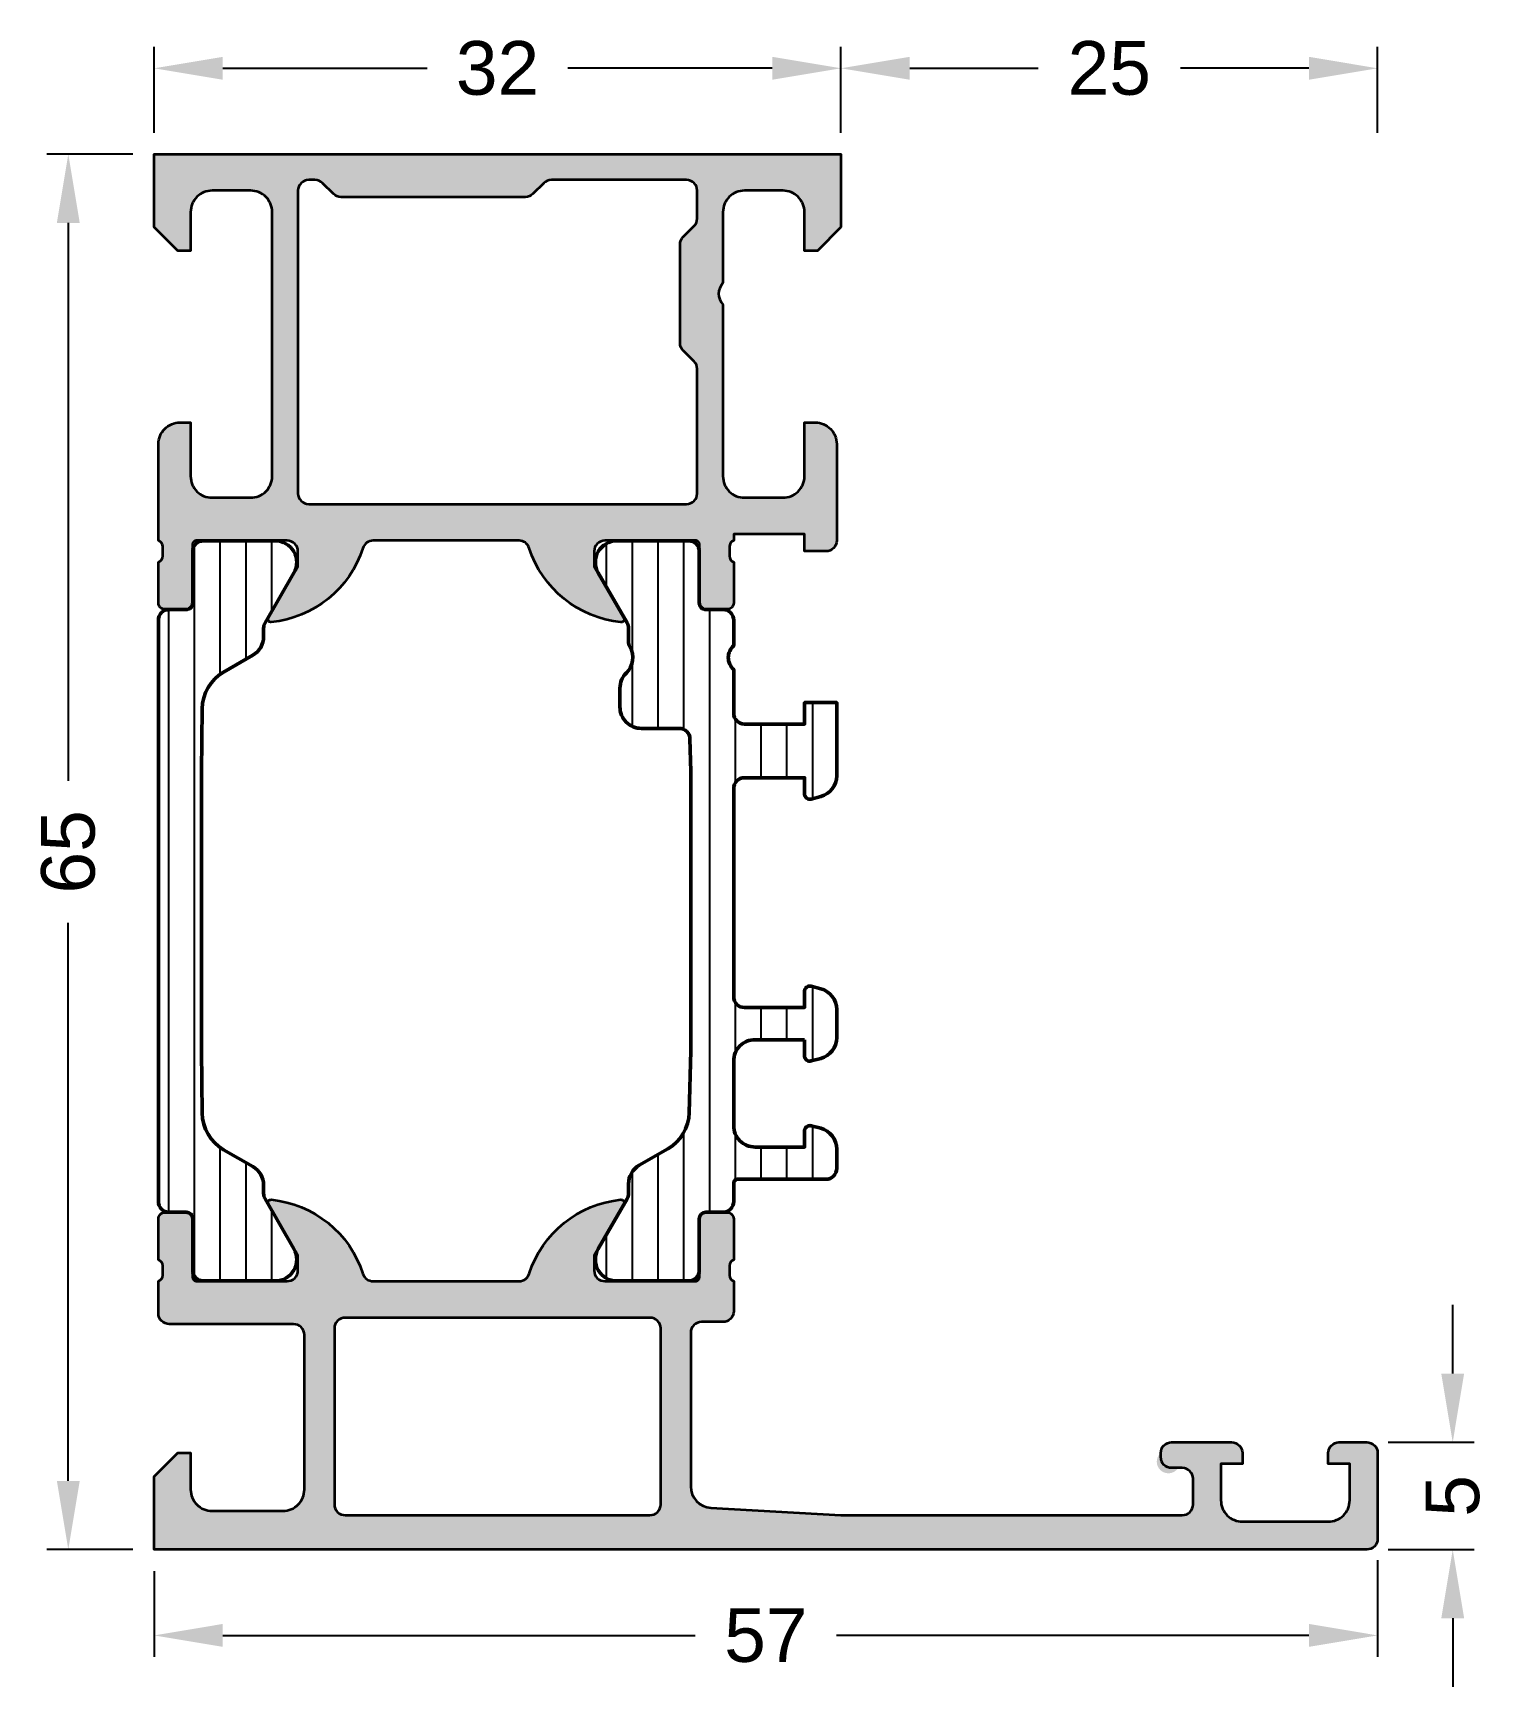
# Model space of a CAD drawing. Header units: millimetres. Extents: x 57.3 to 125.1, y 110.6 to 187.6.
import ezdxf

# ---------------------------------------------------------------- set-up
doc = ezdxf.new("R2010")
doc.units = ezdxf.units.MM
doc.header["$PDMODE"] = 1
doc.header["$PDSIZE"] = -0.001
for name, color, linetype, lineweight in [('S01_Bemaßung', 140, 'Continuous', 25), ('S03_AL_Kontur', 255, 'Continuous', 35), ('S04_AL_Schraffur', 253, 'Continuous', 25), ('S07_Isolation_Kontur', 91, 'Continuous', 50), ('S08_Isolation_Schraffur', 103, 'Continuous', 25)]:
    doc.layers.add(name, color=color, linetype=linetype, lineweight=lineweight)
doc.styles.add('Arial', font='arial.ttf')
doc.dimstyles.new('1 zu 1', dxfattribs={"dimtxt": 2.5, "dimasz": 3.2, "dimexe": 1, "dimexo": 1, "dimgap": 1.5, "dimtad": 0, "dimdec": 1, "dimrnd": 0.5, "dimdsep": 46, "dimtxsty": 'Arial', "dimcen": 0, "dimclrd": 256, "dimclre": 256, "dimclrt": 256, "dimadec": 0, "dimazin": 0, "dimtfac": 1, "dimtdec": 1, "dimtofl": 0, "dimtmove": 0, "dimatfit": 1, "dimfxl": 1, "dimtolj": 1, "dimlwd": 25, "dimlwe": 25, "dimarcsym": 0})
pattern_1 = [(90, (0, 0), (-1.2, 7e-17), [])]

# ---------------------------------------------------------------- blocks, each defined once
blk = doc.blocks.new('581910_s')
at = {"layer": 'S04_AL_Schraffur'}
h = blk.add_hatch(color=256, dxfattribs=at)
h.dxf.hatch_style = 1
h.paths.add_polyline_path([(9.724, 12.848, 0.299201), (5.452, 16.299, 0.610538), (5.319, 16.093), (6.7, 13.7), (6.7, 13, -0.414214), (6.2, 12.5), (1.99, 12.5, -0.414214), (1.79, 12.7), (1.79, 15.4, 0.414214), (1.49, 15.7), (0.5, 15.7, 0.414214), (0.2, 15.4), (0.2, 13.5, -0.317837), (0.4, 13.217), (0.4, 12.783, -0.317837), (0.2, 12.5), (0.2, 11, 0.414214), (0.7, 10.5), (6.5, 10.5, -0.414214), (7, 10), (7, 2.8, -0.414214), (6, 1.8), (2.7, 1.8, -0.414214), (1.7, 2.8), (1.7, 4.5), (1.1, 4.5), (0, 3.4), (0, 0), (56.5, 0, 0.414214), (57, 0.5), (57, 4.5, 0.414214), (56.5, 5), (55.2, 5, 0.414214), (54.7, 4.5), (54.7, 4), (55.7, 4), (55.7, 2.3, -0.414214), (54.7, 1.3), (50.7, 1.3, -0.414214), (49.7, 2.3), (49.7, 4), (50.7, 4), (50.7, 4.5, 0.414214), (50.2, 5), (47.4, 5, 0.414214), (46.9, 4.5, 1.076163), (47.661, 3.739, -0.568801), (48.4, 3.3), (48.4, 2.1, -0.414214), (47.9, 1.6), (32, 1.6), (25.943, 1.946, -0.397592), (25, 2.944), (25, 10.1, -0.414214), (25.5, 10.6), (26.5, 10.6, 0.414214), (27, 11.1), (27, 12.5, -0.317837), (26.8, 12.783), (26.8, 13.217, -0.317837), (27, 13.5), (27, 15.4, 0.414214), (26.7, 15.7), (25.71, 15.7, 0.414214), (25.41, 15.4), (25.41, 12.7, -0.414214), (25.21, 12.5), (21, 12.5, -0.414214), (20.5, 13), (20.5, 13.7), (21.881, 16.093, 0.610538), (21.748, 16.299, 0.299201), (17.476, 12.848, -0.326134), (17, 12.5), (10.2, 12.5, -0.326134)])
h.paths.add_polyline_path([(8.9, 10.8), (23.1, 10.8, -0.414214), (23.6, 10.3), (23.6, 2.1, -0.414214), (23.1, 1.6), (8.9, 1.6, -0.414214), (8.4, 2.1), (8.4, 10.3, -0.414214)], flags=16)
at = {"layer": 'S03_AL_Kontur'}
for points in [[(9.724, 12.848, 0.326134), (10.2, 12.5), (17, 12.5, 0.326134), (17.476, 12.848, -0.299201), (21.748, 16.299, -0.610538), (21.881, 16.093), (20.5, 13.7), (20.5, 13, 0.414214), (21, 12.5), (25.21, 12.5, 0.414214), (25.41, 12.7), (25.41, 15.4, -0.414214), (25.71, 15.7), (26.7, 15.7, -0.414214), (27, 15.4), (27, 13.5, 0.317837), (26.8, 13.217), (26.8, 12.783, 0.317837), (27, 12.5), (27, 11.1, -0.414214), (26.5, 10.6), (25.5, 10.6, 0.414214), (25, 10.1), (25, 2.944, 0.397592), (25.943, 1.946), (32, 1.6), (47.9, 1.6, 0.414214), (48.4, 2.1), (48.4, 3.3, 0.414214), (47.9, 3.8), (47.4, 3.8, -0.414214), (46.9, 4.3), (46.9, 4.5, -0.414214), (47.4, 5), (50.2, 5, -0.414214), (50.7, 4.5), (50.7, 4), (49.7, 4), (49.7, 2.3, 0.414214), (50.7, 1.3), (54.7, 1.3, 0.414214), (55.7, 2.3), (55.7, 4), (54.7, 4), (54.7, 4.5, -0.414214), (55.2, 5), (56.5, 5, -0.414214), (57, 4.5), (57, 0.5, -0.414214), (56.5, 0), (0, 0), (0, 3.4), (1.1, 4.5), (1.7, 4.5), (1.7, 2.8, 0.414214), (2.7, 1.8), (6, 1.8, 0.414214), (7, 2.8), (7, 10, 0.414214), (6.5, 10.5), (0.7, 10.5, -0.414214), (0.2, 11), (0.2, 12.5, 0.317837), (0.4, 12.783), (0.4, 13.217, 0.317837), (0.2, 13.5), (0.2, 15.4, -0.414214), (0.5, 15.7), (1.49, 15.7, -0.414214), (1.79, 15.4), (1.79, 12.7, 0.414214), (1.99, 12.5), (6.2, 12.5, 0.414214), (6.7, 13), (6.7, 13.7), (5.319, 16.093, -0.610538), (5.452, 16.299, -0.299201)], [(8.9, 10.8, 0.414214), (8.4, 10.3), (8.4, 2.1, 0.414214), (8.9, 1.6), (23.1, 1.6, 0.414214), (23.6, 2.1), (23.6, 10.3, 0.414214), (23.1, 10.8)]]:
    blk.add_lwpolyline(points, format="xyb", close=True, dxfattribs=at)
blk = doc.blocks.new('587270_s')
at = {"layer": 'S04_AL_Schraffur'}
h = blk.add_hatch(color=256, dxfattribs=at)
h.dxf.hatch_style = 1
h.paths.add_polyline_path([(-32, 0), (-32, -3.4), (-30.9, -4.5), (-30.3, -4.5), (-30.3, -2.7, -0.414214), (-29.3, -1.7), (-27.5, -1.7, -0.414214), (-26.5, -2.7), (-26.5, -15, -0.414214), (-27.5, -16), (-29.3, -16, -0.414214), (-30.3, -15), (-30.3, -12.5), (-30.8, -12.5, 0.414214), (-31.8, -13.5), (-31.8, -18, -0.317837), (-31.6, -18.283), (-31.6, -18.717, -0.317837), (-31.8, -19), (-31.8, -20.9, 0.414214), (-31.5, -21.2), (-30.51, -21.2, 0.414214), (-30.21, -20.9), (-30.21, -18.2, -0.414214), (-30.01, -18), (-25.8, -18, -0.414214), (-25.3, -18.5), (-25.3, -19.2), (-26.681, -21.593, 0.610538), (-26.548, -21.799, 0.299201), (-22.276, -18.348, -0.326134), (-21.8, -18), (-15, -18, -0.326134), (-14.524, -18.348, 0.299201), (-10.252, -21.799, 0.610538), (-10.119, -21.593), (-11.5, -19.2), (-11.5, -18.5, -0.414214), (-11, -18), (-6.79, -18, -0.414214), (-6.59, -18.2), (-6.59, -20.9, 0.414214), (-6.29, -21.2), (-5.3, -21.2, 0.414214), (-5, -20.9), (-5, -19, -0.317837), (-5.2, -18.717), (-5.2, -18.283, -0.317837), (-5, -18), (-5, -17.7), (-1.7, -17.7), (-1.7, -18.5), (-0.7, -18.5, 0.414214), (-0.2, -18), (-0.2, -13.5, 0.414214), (-1.2, -12.5), (-1.7, -12.5), (-1.7, -15, -0.414214), (-2.7, -16), (-4.5, -16, -0.414214), (-5.5, -15), (-5.5, -7, -0.4), (-5.5, -6), (-5.5, -2.7, -0.414214), (-4.5, -1.7), (-2.7, -1.7, -0.414214), (-1.7, -2.7), (-1.7, -4.5), (-1.1, -4.5), (0, -3.4), (0, 0)])
h.paths.add_polyline_path([(-14.707, -2, 0.198912), (-14.354, -1.854), (-13.846, -1.346, -0.198912), (-13.493, -1.2), (-7.2, -1.2, -0.414214), (-6.7, -1.7), (-6.7, -2.993, -0.198912), (-6.846, -3.346), (-7.354, -3.854, 0.198912), (-7.5, -4.207), (-7.5, -8.793, 0.198912), (-7.354, -9.146), (-6.846, -9.654, -0.198912), (-6.7, -10.007), (-6.7, -15.8, -0.414214), (-7.2, -16.3), (-24.8, -16.3, -0.414214), (-25.3, -15.8), (-25.3, -1.7, -0.414214), (-24.8, -1.2), (-24.507, -1.2, -0.198912), (-24.154, -1.346), (-23.646, -1.854, 0.198912), (-23.293, -2)], flags=16)
at = {"layer": 'S03_AL_Kontur'}
for points in [[(0, -3.4), (-1.1, -4.5), (-1.7, -4.5), (-1.7, -2.7, 0.414214), (-2.7, -1.7), (-4.5, -1.7, 0.414214), (-5.5, -2.7), (-5.5, -6, 0.4), (-5.5, -7), (-5.5, -15, 0.414214), (-4.5, -16), (-2.7, -16, 0.414214), (-1.7, -15), (-1.7, -12.5), (-1.2, -12.5, -0.414214), (-0.2, -13.5), (-0.2, -18, -0.414214), (-0.7, -18.5), (-1.7, -18.5), (-1.7, -17.7), (-5, -17.7), (-5, -18, 0.317837), (-5.2, -18.283), (-5.2, -18.717, 0.317837), (-5, -19), (-5, -20.9, -0.414214), (-5.3, -21.2), (-6.29, -21.2, -0.414214), (-6.59, -20.9), (-6.59, -18.2, 0.414214), (-6.79, -18), (-11, -18, 0.414214), (-11.5, -18.5), (-11.5, -19.2), (-10.119, -21.593, -0.610538), (-10.252, -21.799, -0.299201), (-14.524, -18.348, 0.326134), (-15, -18), (-21.8, -18, 0.326134), (-22.276, -18.348, -0.299201), (-26.548, -21.799, -0.610538), (-26.681, -21.593), (-25.3, -19.2), (-25.3, -18.5, 0.414214), (-25.8, -18), (-30.01, -18, 0.414214), (-30.21, -18.2), (-30.21, -20.9, -0.414214), (-30.51, -21.2), (-31.5, -21.2, -0.414214), (-31.8, -20.9), (-31.8, -19, 0.317837), (-31.6, -18.717), (-31.6, -18.283, 0.317837), (-31.8, -18), (-31.8, -13.5, -0.414214), (-30.8, -12.5), (-30.3, -12.5), (-30.3, -15, 0.414214), (-29.3, -16), (-27.5, -16, 0.414214), (-26.5, -15), (-26.5, -2.7, 0.414214), (-27.5, -1.7), (-29.3, -1.7, 0.414214), (-30.3, -2.7), (-30.3, -4.5), (-30.9, -4.5), (-32, -3.4), (-32, 0), (0, 0)], [(-24.8, -1.2, 0.414214), (-25.3, -1.7), (-25.3, -15.8, 0.414214), (-24.8, -16.3), (-7.2, -16.3, 0.414214), (-6.7, -15.8), (-6.7, -10.007, 0.198912), (-6.846, -9.654), (-7.354, -9.146, -0.198912), (-7.5, -8.793), (-7.5, -4.207, -0.198912), (-7.354, -3.854), (-6.846, -3.346, 0.198912), (-6.7, -2.993), (-6.7, -1.7, 0.414214), (-7.2, -1.2), (-13.493, -1.2, 0.198912), (-13.846, -1.346), (-14.354, -1.854, -0.198912), (-14.707, -2), (-23.293, -2, -0.198912), (-23.646, -1.854), (-24.154, -1.346, 0.198912), (-24.507, -1.2)]]:
    blk.add_lwpolyline(points, format="xyb", close=True, dxfattribs=at)
blk = doc.blocks.new('30065150_s')
at = {"layer": 'S08_Isolation_Schraffur'}
h = blk.add_hatch(dxfattribs=at)
h.set_pattern_fill('LINIE', color=256, scale=1.2, angle=90)
h.set_pattern_definition(pattern_1)
h.paths.add_polyline_path([(4.4, 11.911, 0.267949), (4.9, 12.777), (4.9, 13.165, -0.131652), (4.967, 13.415), (6.309, 15.74, 0.57735), (5.443, 17.24), (2.1, 17.24, 0.414214), (1.6, 16.74), (1.6, 14.34, -0.414214), (1.3, 14.04), (0.5, 14.04, 0.414214), (0, 13.54), (0, -13.54, 0.414214), (0.5, -14.04), (1.3, -14.04, -0.414214), (1.6, -14.34), (1.6, -16.74, 0.414214), (2.1, -17.24), (5.443, -17.24, 0.57735), (6.309, -15.74), (4.967, -13.415, -0.131652), (4.9, -13.165), (4.9, -12.777, 0.267949), (4.4, -11.911), (3.036, -11.124, -0.264648), (2.036, -9.416), (2, -6.5), (2, 6.5), (2.036, 9.416, -0.264648), (3.036, 11.124)])
at = {"layer": 'S07_Isolation_Kontur'}
blk.add_lwpolyline([(4.9, -13.165), (4.9, -12.777, 0.267949), (4.4, -11.911), (3.036, -11.124, -0.264648), (2.036, -9.416), (2, -6.5), (2, 6.5), (2.036, 9.416, -0.264648), (3.036, 11.124), (4.4, 11.911, 0.267949), (4.9, 12.777), (4.9, 13.165, -0.131652), (4.967, 13.415), (6.309, 15.74, 0.57735), (5.443, 17.24), (2.1, 17.24, 0.414214), (1.6, 16.74), (1.6, 14.34, -0.414214), (1.3, 14.04), (0.5, 14.04, 0.414214), (0, 13.54), (0, -13.54, 0.414214), (0.5, -14.04), (1.3, -14.04, -0.414214), (1.6, -14.34), (1.6, -16.74, 0.414214), (2.1, -17.24), (5.443, -17.24, 0.57735), (6.309, -15.74), (4.967, -13.415, -0.131652)], format="xyb", close=True, dxfattribs=at)
blk = doc.blocks.new('662009_s')
blk.add_blockref('30065150_s', (0, 17.25))
blk = doc.blocks.new('30065126_s')
at = {"layer": 'S08_Isolation_Schraffur'}
h = blk.add_hatch(dxfattribs=at)
h.set_pattern_fill('LINIE', color=256, scale=1.2, angle=90)
h.set_pattern_definition(pattern_1)
h.paths.add_polyline_path([(4.967, 30.665), (6.309, 32.99, 0.57735), (5.443, 34.49), (2.1, 34.49, 0.414214), (1.6, 33.99), (1.6, 31.59, -0.414214), (1.3, 31.29), (0.5, 31.29, 0.414214), (0, 30.79), (0, 29.95, -0.414214), (-0.2, 29.75), (-4.3, 29.75, 0.414214), (-4.8, 29.25), (-4.8, 28.343, 0.339454), (-4.059, 27.378), (-3.615, 27.259, 0.493145), (-3.3, 27.5), (-3.3, 28.25), (-1, 28.25, -0.414214), (0, 27.25), (0, 24.25, -0.414214), (-1, 23.25), (-3.3, 23.25), (-3.3, 24, 0.493145), (-3.615, 24.241), (-4.059, 24.122, 0.339454), (-4.8, 23.157), (-4.8, 21.843, 0.339454), (-4.059, 20.878), (-3.615, 20.759, 0.493145), (-3.3, 21), (-3.3, 21.75), (-0.5, 21.75, -0.414214), (0, 21.25), (0, 11.55, -0.414214), (-0.5, 11.05), (-3.3, 11.05), (-3.3, 11.8, 0.493145), (-3.615, 12.041), (-4.059, 11.922, 0.339454), (-4.8, 10.957), (-4.8, 7.55), (-3.3, 7.55), (-3.3, 8.55), (-0.5, 8.55, -0.414214), (0, 8.05), (0, 6.009, -0.447214), (0, 4.891), (0, 3.71, 0.414214), (0.5, 3.21), (1.3, 3.21, -0.414214), (1.6, 2.91), (1.6, 0.51, 0.414214), (2.1, 0.01), (5.443, 0.01, 0.57735), (6.309, 1.51), (4.9, 3.951), (4.9, 4.702, 0.131326), (4.833, 4.951, -0.341886), (5, 6.164, 0.201513), (5.3, 6.878), (5.3, 7.75, 0.414214), (4.3, 8.75), (2.537, 8.75, -0.406956), (2.038, 9.238), (2, 10.75), (2, 23.75), (2.072, 26.653, -0.261304), (3.072, 28.335), (4.4, 29.102, 0.362054), (4.921, 30.272, -0.206032)])
at = {"layer": 'S07_Isolation_Kontur'}
blk.add_lwpolyline([(-3.3, 23.25), (-1, 23.25, 0.414214), (0, 24.25), (0, 27.25, 0.414214), (-1, 28.25), (-3.3, 28.25), (-3.3, 27.5, -0.493145), (-3.615, 27.259), (-4.059, 27.378, -0.339454), (-4.8, 28.343), (-4.8, 29.25, -0.414214), (-4.3, 29.75), (-0.2, 29.75, 0.414214), (0, 29.95), (0, 30.79, -0.414214), (0.5, 31.29), (1.3, 31.29, 0.414214), (1.6, 31.59), (1.6, 33.99, -0.414214), (2.1, 34.49), (5.443, 34.49, -0.57735), (6.309, 32.99), (4.967, 30.665, 0.131652), (4.9, 30.415), (4.9, 29.969, -0.267949), (4.4, 29.102), (3.072, 28.335, 0.261304), (2.072, 26.653), (2, 23.762, 0.006211), (2, 23.738), (2, 10.75), (2.038, 9.238, 0.406956), (2.537, 8.75), (4.3, 8.75, -0.414214), (5.3, 7.75), (5.3, 6.878, -0.201513), (5, 6.164, 0.341886), (4.833, 4.951, -0.131326), (4.9, 4.702), (4.9, 4.085, 0.131652), (4.967, 3.835), (6.309, 1.51, -0.57735), (5.443, 0.01), (2.1, 0.01, -0.414214), (1.6, 0.51), (1.6, 2.91, 0.414214), (1.3, 3.21), (0.5, 3.21, -0.414214), (0, 3.71), (0, 4.891, 0.447214), (0, 6.009), (0, 8.05, 0.414214), (-0.5, 8.55), (-3.3, 8.55), (-3.3, 7.55), (-4.8, 7.55), (-4.8, 10.957, -0.339454), (-4.059, 11.922), (-3.615, 12.041, -0.493145), (-3.3, 11.8), (-3.3, 11.05), (-0.5, 11.05, 0.414214), (0, 11.55), (0, 21.25, 0.414214), (-0.5, 21.75), (-3.3, 21.75), (-3.3, 21, -0.493145), (-3.615, 20.759), (-4.059, 20.878, -0.339454), (-4.8, 21.843), (-4.8, 23.157, -0.339454), (-4.059, 24.122), (-3.615, 24.241, -0.493145), (-3.3, 24)], format="xyb", close=True, dxfattribs=at)
blk = doc.blocks.new('662017_s')
blk.add_blockref('30065126_s', (0, 0))
blk = doc.blocks.new('575760_s')
for name, p in [('587270_s', (32, 65)), ('581910_s', (0, 0))]:
    blk.add_blockref(name, p)
at = {"extrusion": (-4.90947e-48, -3.69623e-33, -1), "rotation": 180}
blk.add_blockref('662009_s', (-0.2, 47), dxfattribs=at)
at = {"rotation": 180}
blk.add_blockref('662017_s', (27, 47), dxfattribs=at)
blk = doc.blocks.new('*D15')
at = {"layer": 'Defpoints', "color": 0, "transparency": 16777216}
for p in [(94.919, 185.961), (62.919, 181.961), (94.919, 181.961)]:
    blk.add_point(p, dxfattribs=at)
at = {"layer": 'S01_Bemaßung', "lineweight": 25, "transparency": 16777216}
for p, q in [((62.919, 182.961), (62.919, 186.961)), ((94.919, 182.961), (94.919, 186.961)), ((66.119, 185.961), (75.642, 185.961)), ((91.719, 185.961), (82.196, 185.961))]:
    blk.add_line(p, q, dxfattribs=at)
at = {"layer": 'S01_Bemaßung', "transparency": 16777216}
for points in [[(66.119, 186.495), (66.119, 185.428), (62.919, 185.961)], [(91.719, 186.495), (91.719, 185.428), (94.919, 185.961)]]:
    blk.add_solid(points, dxfattribs=at)
at = {"layer": 'S01_Bemaßung', "transparency": 16777216, "insert": (78.919, 185.961), "char_height": 2.5, "attachment_point": 5, "style": 'Arial'}
blk.add_mtext('\\A1;32', dxfattribs=at)
blk = doc.blocks.new('*D16')
at = {"layer": 'Defpoints', "color": 0, "transparency": 16777216}
for p in [(119.919, 185.961), (94.919, 181.961), (119.919, 181.961)]:
    blk.add_point(p, dxfattribs=at)
at = {"layer": 'S01_Bemaßung', "lineweight": 25, "transparency": 16777216}
for p, q in [((94.919, 182.961), (94.919, 186.961)), ((119.919, 182.961), (119.919, 186.961)), ((98.119, 185.961), (104.098, 185.961)), ((116.719, 185.961), (110.74, 185.961))]:
    blk.add_line(p, q, dxfattribs=at)
at = {"layer": 'S01_Bemaßung', "transparency": 16777216}
for points in [[(98.119, 186.495), (98.119, 185.428), (94.919, 185.961)], [(116.719, 186.495), (116.719, 185.428), (119.919, 185.961)]]:
    blk.add_solid(points, dxfattribs=at)
at = {"layer": 'S01_Bemaßung', "transparency": 16777216, "insert": (107.419, 185.961), "char_height": 2.5, "attachment_point": 5, "style": 'Arial'}
blk.add_mtext('\\A1;25', dxfattribs=at)
blk = doc.blocks.new('*D17')
at = {"layer": 'Defpoints', "color": 0, "transparency": 16777216}
for p in [(58.919, 181.961), (62.919, 181.961), (62.919, 116.961)]:
    blk.add_point(p, dxfattribs=at)
at = {"layer": 'S01_Bemaßung', "lineweight": 25, "transparency": 16777216}
for p, q in [((61.919, 181.961), (57.919, 181.961)), ((58.919, 178.761), (58.919, 152.768)), ((58.919, 120.161), (58.919, 146.154)), ((61.919, 116.961), (57.919, 116.961))]:
    blk.add_line(p, q, dxfattribs=at)
at = {"layer": 'S01_Bemaßung', "transparency": 16777216}
for points in [[(58.386, 178.761), (59.452, 178.761), (58.919, 181.961)], [(58.386, 120.161), (59.452, 120.161), (58.919, 116.961)]]:
    blk.add_solid(points, dxfattribs=at)
at = {"layer": 'S01_Bemaßung', "transparency": 16777216, "insert": (58.919, 149.461), "char_height": 2.5, "attachment_point": 5, "rotation": 90, "style": 'Arial'}
blk.add_mtext('\\A1;65', dxfattribs=at)
blk = doc.blocks.new('*D18')
at = {"layer": 'Defpoints', "color": 0, "transparency": 16777216}
for p in [(119.919, 117.461), (62.919, 116.961), (119.919, 112.961)]:
    blk.add_point(p, dxfattribs=at)
at = {"layer": 'S01_Bemaßung', "lineweight": 25, "transparency": 16777216}
for p, q in [((119.919, 116.461), (119.919, 111.961)), ((62.919, 115.961), (62.919, 111.961)), ((66.119, 112.961), (88.128, 112.961)), ((116.719, 112.961), (94.709, 112.961))]:
    blk.add_line(p, q, dxfattribs=at)
at = {"layer": 'S01_Bemaßung', "transparency": 16777216}
for points in [[(66.119, 113.495), (66.119, 112.428), (62.919, 112.961)], [(116.719, 113.495), (116.719, 112.428), (119.919, 112.961)]]:
    blk.add_solid(points, dxfattribs=at)
at = {"layer": 'S01_Bemaßung', "transparency": 16777216, "insert": (91.419, 112.961), "char_height": 2.5, "attachment_point": 5, "style": 'Arial'}
blk.add_mtext('\\A1;57', dxfattribs=at)
blk = doc.blocks.new('*D19')
at = {"layer": 'Defpoints', "color": 0, "transparency": 16777216}
for p in [(119.419, 121.961), (123.419, 121.961), (119.419, 116.961)]:
    blk.add_point(p, dxfattribs=at)
at = {"layer": 'S01_Bemaßung', "lineweight": 25, "transparency": 16777216}
for p, q in [((123.419, 125.161), (123.419, 128.361)), ((120.419, 121.961), (124.419, 121.961)), ((120.419, 116.961), (124.419, 116.961)), ((123.419, 113.761), (123.419, 110.561))]:
    blk.add_line(p, q, dxfattribs=at)
at = {"layer": 'S01_Bemaßung', "transparency": 16777216}
for points in [[(122.886, 125.161), (123.952, 125.161), (123.419, 121.961)], [(122.886, 113.761), (123.952, 113.761), (123.419, 116.961)]]:
    blk.add_solid(points, dxfattribs=at)
at = {"layer": 'S01_Bemaßung', "transparency": 16777216, "insert": (123.419, 119.461), "char_height": 2.5, "attachment_point": 5, "rotation": 90, "style": 'Arial'}
blk.add_mtext('\\A1;5', dxfattribs=at)

msp = doc.modelspace()

# ---------------------------------------------------------------- block references
msp.add_blockref('575760_s', (62.919, 116.961))

# ---------------------------------------------------------------- dimensions: what is measured, and where the dimension line sits
at = {"layer": 'S01_Bemaßung'}
for base, p1, p2, picture, middle in [((94.919, 185.961), (62.919, 181.961), (94.919, 181.961), '*D15', (78.919, 185.961)), ((119.919, 112.961), (62.919, 116.961), (119.919, 117.461), '*D18', (91.419, 112.961))]:
    dim = msp.add_linear_dim(base=base, p1=p1, p2=p2, dimstyle='1 zu 1', dxfattribs=at)
    dim.commit()
    dim.dimension.update_dxf_attribs({"geometry": picture, "text_midpoint": middle})
dim = msp.add_linear_dim(base=(119.919, 185.961), p1=(94.919, 181.961), p2=(119.919, 181.961), dimstyle='1 zu 1', override={"dimtmove": 1}, dxfattribs=at)
dim.commit()
dim.dimension.update_dxf_attribs({"geometry": '*D16', "text_midpoint": (107.419, 185.961)})
for base, p1, p2, picture, middle in [((58.919, 181.961), (62.919, 116.961), (62.919, 181.961), '*D17', (58.919, 149.461)), ((123.419, 121.961), (119.419, 116.961), (119.419, 121.961), '*D19', (123.419, 119.461))]:
    dim = msp.add_linear_dim(base=base, p1=p1, p2=p2, angle=90, dimstyle='1 zu 1', dxfattribs=at)
    dim.commit()
    dim.dimension.update_dxf_attribs({"geometry": picture, "text_midpoint": middle})

doc.saveas('drawing.dxf')
